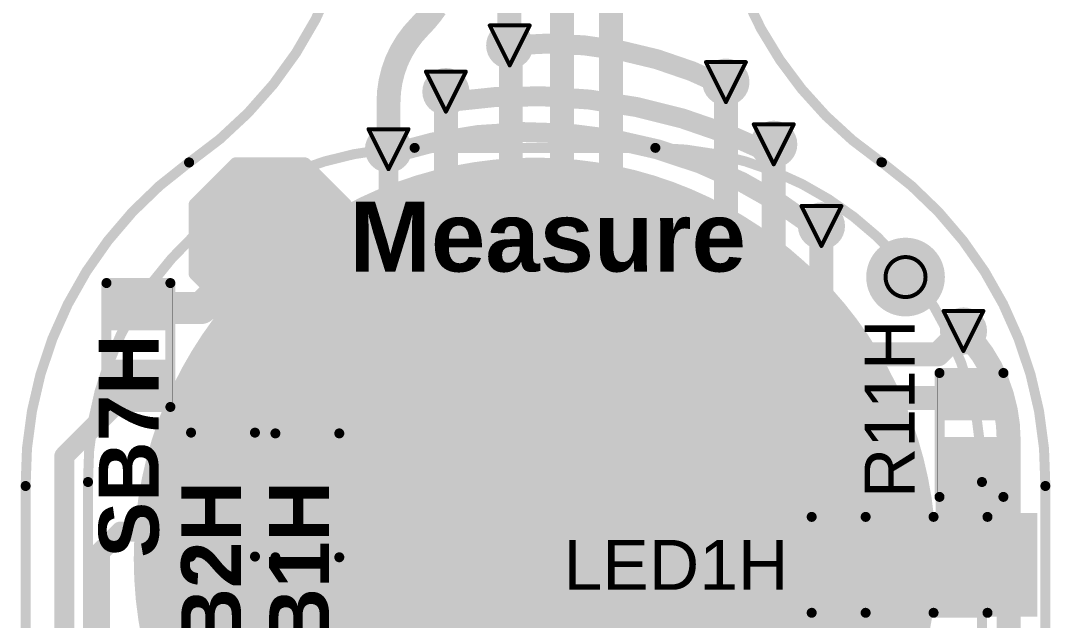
# Model space of a CAD drawing. Header units: inches. Extents: x -4.2 to 12.6, y -6.1 to 3.
# Drawn here: x 4.072 to 4.588, y -4.491 to -4.19 of the extents above; entities that cross this region are included whole.
import ezdxf

# ---------------------------------------------------------------- set-up
doc = ezdxf.new("R2010")
doc.units = ezdxf.units.IN
doc.header["$MEASUREMENT"] = 0
for name, color, linetype in [('Board Outline', 216, 'Continuous'), ('Bottom Layer', 5, 'Continuous'), ('Bottom Overlay', 54, 'Continuous'), ('Bottom Paste', 16, 'Continuous'), ('Drill Drawing', 1, 'Continuous'), ('Flex_Ribbon Bottom Coverlay', 6, 'Continuous'), ('Flex_Ribbon Top Overlay', 2, 'Continuous'), ('Pad Holes', 156, 'Continuous'), ('Top Layer', 1, 'Continuous'), ('Top Paste', 8, 'Continuous'), ('Top Solder', 216, 'Continuous'), ('Via Holes', 16, 'Continuous')]:
    doc.layers.add(name, color=color, linetype=linetype)
doc.styles.add('Arial', font='', dxfattribs={"height": 0.2})
doc.styles.add('Arial_Bold', font='', dxfattribs={"height": 0.2})
doc.styles.get('Arial').set_extended_font_data('Arial')
doc.styles.get('Arial_Bold').set_extended_font_data('Arial', bold=True)

# ---------------------------------------------------------------- blocks, each defined once
blk = doc.blocks.new('S______B______0402_56')
at = {"layer": 'Top Layer'}
for points in [[(-0.0275, -0.0125), (-0.0275, 0.0125), (-0.0095, 0.0125), (-0.0095, -0.0125)], [(0.0095, -0.0125), (0.0095, 0.0125), (0.0275, 0.0125), (0.0275, -0.0125)]]:
    blk.add_hatch(color=1, dxfattribs=at).paths.add_polyline_path(points)
at = {"layer": 'Top Paste'}
for points in [[(-0.0275, -0.0125), (-0.0275, 0.0125), (-0.0095, 0.0125), (-0.0095, -0.0125)], [(0.0095, -0.0125), (0.0095, 0.0125), (0.0275, 0.0125), (0.0275, -0.0125)]]:
    blk.add_hatch(color=8, dxfattribs=at).paths.add_polyline_path(points)
at = {"layer": 'Top Solder'}
for points in [[(-0.02967, -0.01467), (-0.02967, 0.01467), (-0.00733, 0.01467), (-0.00733, -0.01467)], [(-0.02967, -0.01467), (-0.02967, 0.01467), (-0.00733, 0.01467), (-0.00733, -0.01467)], [(0.00733, -0.01467), (0.00733, 0.01467), (0.02967, 0.01467), (0.02967, -0.01467)], [(0.00733, -0.01467), (0.00733, 0.01467), (0.02967, 0.01467), (0.02967, -0.01467)]]:
    blk.add_hatch(color=216, dxfattribs=at).paths.add_polyline_path(points)
at = {"layer": 'Flex_Ribbon Top Overlay'}
for points in [[(-0.031, 0.016, 0.005, 0.005, 0), (-0.031, -0.016, 0.005, 0.005, 0)], [(-0.031, 0.016, 0.005, 0.005, 0), (0.031, 0.016, 0.005, 0.005, 0)], [(0.031, 0.016, 0.005, 0.005, 0), (0.031, -0.016, 0.005, 0.005, 0)], [(-0.031, -0.016, 0.005, 0.005, 0), (0.031, -0.016, 0.005, 0.005, 0)], [(-0.032, -0.017, 0.000127, 0.000127, 0), (0.032, -0.017, 0.000127, 0.000127, 0)]]:
    blk.add_lwpolyline(points, format="xyseb", dxfattribs=at)
for points in [[(-0.03225, 0.016, 0.0025, 0.0025, 1), (-0.02975, 0.016, 0.0025, 0.0025, 1)], [(-0.03225, 0.016, 0.0025, 0.0025, 1), (-0.02975, 0.016, 0.0025, 0.0025, 1)], [(0.02975, 0.016, 0.0025, 0.0025, 1), (0.03225, 0.016, 0.0025, 0.0025, 1)], [(0.02975, 0.016, 0.0025, 0.0025, 1), (0.03225, 0.016, 0.0025, 0.0025, 1)], [(-0.03225, -0.016, 0.0025, 0.0025, 1), (-0.02975, -0.016, 0.0025, 0.0025, 1)], [(-0.03225, -0.016, 0.0025, 0.0025, 1), (-0.02975, -0.016, 0.0025, 0.0025, 1)], [(0.02975, -0.016, 0.0025, 0.0025, 1), (0.03225, -0.016, 0.0025, 0.0025, 1)], [(0.02975, -0.016, 0.0025, 0.0025, 1), (0.03225, -0.016, 0.0025, 0.0025, 1)], [(-0.03203, -0.017, 0.0000635, 0.0000635, 1), (-0.03197, -0.017, 0.0000635, 0.0000635, 1)], [(0.03197, -0.017, 0.0000635, 0.0000635, 1), (0.03203, -0.017, 0.0000635, 0.0000635, 1)]]:
    blk.add_lwpolyline(points, format="xyseb", close=True, dxfattribs=at)
blk = doc.blocks.new('S______B______0402_91')
at = {"layer": 'Top Layer'}
for points in [[(-0.0275, -0.0125), (-0.0275, 0.0125), (-0.0095, 0.0125), (-0.0095, -0.0125)], [(0.0095, -0.0125), (0.0095, 0.0125), (0.0275, 0.0125), (0.0275, -0.0125)]]:
    blk.add_hatch(color=1, dxfattribs=at).paths.add_polyline_path(points)
at = {"layer": 'Top Paste'}
for points in [[(-0.0275, -0.0125), (-0.0275, 0.0125), (-0.0095, 0.0125), (-0.0095, -0.0125)], [(0.0095, -0.0125), (0.0095, 0.0125), (0.0275, 0.0125), (0.0275, -0.0125)]]:
    blk.add_hatch(color=8, dxfattribs=at).paths.add_polyline_path(points)
at = {"layer": 'Top Solder'}
for points in [[(-0.02967, -0.01467), (-0.02967, 0.01467), (-0.00733, 0.01467), (-0.00733, -0.01467)], [(-0.02967, -0.01467), (-0.02967, 0.01467), (-0.00733, 0.01467), (-0.00733, -0.01467)], [(0.00733, -0.01467), (0.00733, 0.01467), (0.02967, 0.01467), (0.02967, -0.01467)], [(0.00733, -0.01467), (0.00733, 0.01467), (0.02967, 0.01467), (0.02967, -0.01467)]]:
    blk.add_hatch(color=216, dxfattribs=at).paths.add_polyline_path(points)
at = {"layer": 'Flex_Ribbon Top Overlay'}
for points in [[(-0.031, 0.016, 0.005, 0.005, 0), (-0.031, -0.016, 0.005, 0.005, 0)], [(-0.031, 0.016, 0.005, 0.005, 0), (0.031, 0.016, 0.005, 0.005, 0)], [(0.031, 0.016, 0.005, 0.005, 0), (0.031, -0.016, 0.005, 0.005, 0)], [(-0.031, -0.016, 0.005, 0.005, 0), (0.031, -0.016, 0.005, 0.005, 0)], [(-0.032, -0.017, 0.000127, 0.000127, 0), (0.032, -0.017, 0.000127, 0.000127, 0)]]:
    blk.add_lwpolyline(points, format="xyseb", dxfattribs=at)
for points in [[(-0.03225, 0.016, 0.0025, 0.0025, 1), (-0.02975, 0.016, 0.0025, 0.0025, 1)], [(-0.03225, 0.016, 0.0025, 0.0025, 1), (-0.02975, 0.016, 0.0025, 0.0025, 1)], [(0.02975, 0.016, 0.0025, 0.0025, 1), (0.03225, 0.016, 0.0025, 0.0025, 1)], [(0.02975, 0.016, 0.0025, 0.0025, 1), (0.03225, 0.016, 0.0025, 0.0025, 1)], [(-0.03225, -0.016, 0.0025, 0.0025, 1), (-0.02975, -0.016, 0.0025, 0.0025, 1)], [(-0.03225, -0.016, 0.0025, 0.0025, 1), (-0.02975, -0.016, 0.0025, 0.0025, 1)], [(0.02975, -0.016, 0.0025, 0.0025, 1), (0.03225, -0.016, 0.0025, 0.0025, 1)], [(0.02975, -0.016, 0.0025, 0.0025, 1), (0.03225, -0.016, 0.0025, 0.0025, 1)], [(-0.03203, -0.017, 0.0000635, 0.0000635, 1), (-0.03197, -0.017, 0.0000635, 0.0000635, 1)], [(0.03197, -0.017, 0.0000635, 0.0000635, 1), (0.03203, -0.017, 0.0000635, 0.0000635, 1)]]:
    blk.add_lwpolyline(points, format="xyseb", close=True, dxfattribs=at)
blk = doc.blocks.new('S______B______0402_98')
at = {"layer": 'Top Layer'}
for points in [[(-0.0275, -0.0125), (-0.0275, 0.0125), (-0.0095, 0.0125), (-0.0095, -0.0125)], [(0.0095, -0.0125), (0.0095, 0.0125), (0.0275, 0.0125), (0.0275, -0.0125)]]:
    blk.add_hatch(color=1, dxfattribs=at).paths.add_polyline_path(points)
at = {"layer": 'Top Paste'}
for points in [[(-0.0275, -0.0125), (-0.0275, 0.0125), (-0.0095, 0.0125), (-0.0095, -0.0125)], [(0.0095, -0.0125), (0.0095, 0.0125), (0.0275, 0.0125), (0.0275, -0.0125)]]:
    blk.add_hatch(color=8, dxfattribs=at).paths.add_polyline_path(points)
at = {"layer": 'Top Solder'}
for points in [[(-0.02967, -0.01467), (-0.02967, 0.01467), (-0.00733, 0.01467), (-0.00733, -0.01467)], [(-0.02967, -0.01467), (-0.02967, 0.01467), (-0.00733, 0.01467), (-0.00733, -0.01467)], [(0.00733, -0.01467), (0.00733, 0.01467), (0.02967, 0.01467), (0.02967, -0.01467)], [(0.00733, -0.01467), (0.00733, 0.01467), (0.02967, 0.01467), (0.02967, -0.01467)]]:
    blk.add_hatch(color=216, dxfattribs=at).paths.add_polyline_path(points)
at = {"layer": 'Flex_Ribbon Top Overlay'}
for points in [[(-0.031, 0.016, 0.005, 0.005, 0), (-0.031, -0.016, 0.005, 0.005, 0)], [(-0.031, 0.016, 0.005, 0.005, 0), (0.031, 0.016, 0.005, 0.005, 0)], [(0.031, 0.016, 0.005, 0.005, 0), (0.031, -0.016, 0.005, 0.005, 0)], [(-0.031, -0.016, 0.005, 0.005, 0), (0.031, -0.016, 0.005, 0.005, 0)], [(-0.032, -0.017, 0.000127, 0.000127, 0), (0.032, -0.017, 0.000127, 0.000127, 0)]]:
    blk.add_lwpolyline(points, format="xyseb", dxfattribs=at)
for points in [[(-0.03225, 0.016, 0.0025, 0.0025, 1), (-0.02975, 0.016, 0.0025, 0.0025, 1)], [(-0.03225, 0.016, 0.0025, 0.0025, 1), (-0.02975, 0.016, 0.0025, 0.0025, 1)], [(0.02975, 0.016, 0.0025, 0.0025, 1), (0.03225, 0.016, 0.0025, 0.0025, 1)], [(0.02975, 0.016, 0.0025, 0.0025, 1), (0.03225, 0.016, 0.0025, 0.0025, 1)], [(-0.03225, -0.016, 0.0025, 0.0025, 1), (-0.02975, -0.016, 0.0025, 0.0025, 1)], [(-0.03225, -0.016, 0.0025, 0.0025, 1), (-0.02975, -0.016, 0.0025, 0.0025, 1)], [(0.02975, -0.016, 0.0025, 0.0025, 1), (0.03225, -0.016, 0.0025, 0.0025, 1)], [(0.02975, -0.016, 0.0025, 0.0025, 1), (0.03225, -0.016, 0.0025, 0.0025, 1)], [(-0.03203, -0.017, 0.0000635, 0.0000635, 1), (-0.03197, -0.017, 0.0000635, 0.0000635, 1)], [(0.03197, -0.017, 0.0000635, 0.0000635, 1), (0.03203, -0.017, 0.0000635, 0.0000635, 1)]]:
    blk.add_lwpolyline(points, format="xyseb", close=True, dxfattribs=at)
blk = doc.blocks.new('R___0402_105')
at = {"layer": 'Top Layer'}
for points in [[(-0.0275, -0.0125), (-0.0275, 0.0125), (-0.0095, 0.0125), (-0.0095, -0.0125)], [(0.0095, -0.0125), (0.0095, 0.0125), (0.0275, 0.0125), (0.0275, -0.0125)]]:
    blk.add_hatch(color=1, dxfattribs=at).paths.add_polyline_path(points)
at = {"layer": 'Top Paste'}
for points in [[(-0.0275, -0.0125), (-0.0275, 0.0125), (-0.0095, 0.0125), (-0.0095, -0.0125)], [(0.0095, -0.0125), (0.0095, 0.0125), (0.0275, 0.0125), (0.0275, -0.0125)]]:
    blk.add_hatch(color=8, dxfattribs=at).paths.add_polyline_path(points)
at = {"layer": 'Top Solder'}
for points in [[(-0.02967, -0.01467), (-0.02967, 0.01467), (-0.00733, 0.01467), (-0.00733, -0.01467)], [(-0.02967, -0.01467), (-0.02967, 0.01467), (-0.00733, 0.01467), (-0.00733, -0.01467)], [(0.00733, -0.01467), (0.00733, 0.01467), (0.02967, 0.01467), (0.02967, -0.01467)], [(0.00733, -0.01467), (0.00733, 0.01467), (0.02967, 0.01467), (0.02967, -0.01467)]]:
    blk.add_hatch(color=216, dxfattribs=at).paths.add_polyline_path(points)
at = {"layer": 'Flex_Ribbon Top Overlay'}
for points in [[(-0.031, -0.016, 0.005, 0.005, 0), (-0.031, 0.016, 0.005, 0.005, 0)], [(0.031, 0.016, 0.005, 0.005, 0), (-0.031, 0.016, 0.005, 0.005, 0)], [(0.031, -0.016, 0.005, 0.005, 0), (0.031, 0.016, 0.005, 0.005, 0)], [(0.031, -0.016, 0.005, 0.005, 0), (-0.031, -0.016, 0.005, 0.005, 0)], [(0.032, -0.017, 0.000127, 0.000127, 0), (-0.032, -0.017, 0.000127, 0.000127, 0)]]:
    blk.add_lwpolyline(points, format="xyseb", dxfattribs=at)
for points in [[(-0.03225, 0.016, 0.0025, 0.0025, 1), (-0.02975, 0.016, 0.0025, 0.0025, 1)], [(-0.03225, 0.016, 0.0025, 0.0025, 1), (-0.02975, 0.016, 0.0025, 0.0025, 1)], [(0.02975, 0.016, 0.0025, 0.0025, 1), (0.03225, 0.016, 0.0025, 0.0025, 1)], [(0.02975, 0.016, 0.0025, 0.0025, 1), (0.03225, 0.016, 0.0025, 0.0025, 1)], [(-0.03225, -0.016, 0.0025, 0.0025, 1), (-0.02975, -0.016, 0.0025, 0.0025, 1)], [(-0.03225, -0.016, 0.0025, 0.0025, 1), (-0.02975, -0.016, 0.0025, 0.0025, 1)], [(0.02975, -0.016, 0.0025, 0.0025, 1), (0.03225, -0.016, 0.0025, 0.0025, 1)], [(0.02975, -0.016, 0.0025, 0.0025, 1), (0.03225, -0.016, 0.0025, 0.0025, 1)], [(-0.03203, -0.017, 0.0000635, 0.0000635, 1), (-0.03197, -0.017, 0.0000635, 0.0000635, 1)], [(0.03197, -0.017, 0.0000635, 0.0000635, 1), (0.03203, -0.017, 0.0000635, 0.0000635, 1)]]:
    blk.add_lwpolyline(points, format="xyseb", close=True, dxfattribs=at)
blk = doc.blocks.new('T__________182')
at = {"layer": 'Top Layer'}
blk.add_hatch(color=1, dxfattribs=at).paths.add_polyline_path([(0.015, 0.03), (-0.015, 0.03), (-0.03, 0.015), (-0.03, -0.015), (-0.015, -0.03), (0.015, -0.03), (0.03, -0.015), (0.03, 0.015)])
at = {"layer": 'Top Paste'}
blk.add_hatch(color=8, dxfattribs=at).paths.add_polyline_path([(0.015, 0.03), (-0.015, 0.03), (-0.03, 0.015), (-0.03, -0.015), (-0.015, -0.03), (0.015, -0.03), (0.03, -0.015), (0.03, 0.015)])
at = {"layer": 'Top Solder'}
blk.add_hatch(color=216, dxfattribs=at).paths.add_polyline_path([(0.017, 0.034), (-0.017, 0.034), (-0.034, 0.017), (-0.034, -0.017), (-0.017, -0.034), (0.017, -0.034), (0.034, -0.017), (0.034, 0.017)])
blk.add_hatch(color=216, dxfattribs=at).paths.add_polyline_path([(0.017, 0.034), (-0.017, 0.034), (-0.034, 0.017), (-0.034, -0.017), (-0.017, -0.034), (0.017, -0.034), (0.034, -0.017), (0.034, 0.017)])
at = {"layer": 'Flex_Ribbon Top Overlay'}
for points in [[(-0.017, 0.037, 0.00787, 0.00787, 0), (-0.037, 0.017, 0.00787, 0.00787, 0)], [(0.017, 0.037, 0.00787, 0.00787, 0), (-0.017, 0.037, 0.00787, 0.00787, 0)], [(0.017, 0.037, 0.00787, 0.00787, 0), (-0.017, 0.037, 0.00787, 0.00787, 0)], [(0.037, 0.017, 0.00787, 0.00787, 0), (0.017, 0.037, 0.00787, 0.00787, 0)], [(-0.037, 0.017, 0.00787, 0.00787, 0), (-0.037, -0.017, 0.00787, 0.00787, 0)], [(0.037, 0.017, 0.00787, 0.00787, 0), (0.037, -0.017, 0.00787, 0.00787, 0)], [(-0.017, -0.037, 0.00787, 0.00787, 0), (-0.037, -0.017, 0.00787, 0.00787, 0)], [(0.037, -0.017, 0.00787, 0.00787, 0), (0.017, -0.037, 0.00787, 0.00787, 0)], [(0.017, -0.037, 0.00787, 0.00787, 0), (-0.017, -0.037, 0.00787, 0.00787, 0)], [(0.017, -0.037, 0.00787, 0.00787, 0), (-0.017, -0.037, 0.00787, 0.00787, 0)]]:
    blk.add_lwpolyline(points, format="xyseb", dxfattribs=at)
for points in [[(-0.01897, 0.037, 0.00394, 0.00394, 1), (-0.01503, 0.037, 0.00394, 0.00394, 1)], [(-0.01897, 0.037, 0.00394, 0.00394, 1), (-0.01503, 0.037, 0.00394, 0.00394, 1)], [(-0.01897, 0.037, 0.00394, 0.00394, 1), (-0.01503, 0.037, 0.00394, 0.00394, 1)], [(0.01503, 0.037, 0.00394, 0.00394, 1), (0.01897, 0.037, 0.00394, 0.00394, 1)], [(0.01503, 0.037, 0.00394, 0.00394, 1), (0.01897, 0.037, 0.00394, 0.00394, 1)], [(0.01503, 0.037, 0.00394, 0.00394, 1), (0.01897, 0.037, 0.00394, 0.00394, 1)], [(-0.03897, 0.017, 0.00394, 0.00394, 1), (-0.03503, 0.017, 0.00394, 0.00394, 1)], [(-0.03897, 0.017, 0.00394, 0.00394, 1), (-0.03503, 0.017, 0.00394, 0.00394, 1)], [(0.03503, 0.017, 0.00394, 0.00394, 1), (0.03897, 0.017, 0.00394, 0.00394, 1)], [(0.03503, 0.017, 0.00394, 0.00394, 1), (0.03897, 0.017, 0.00394, 0.00394, 1)], [(-0.03897, -0.017, 0.00394, 0.00394, 1), (-0.03503, -0.017, 0.00394, 0.00394, 1)], [(-0.03897, -0.017, 0.00394, 0.00394, 1), (-0.03503, -0.017, 0.00394, 0.00394, 1)], [(0.03503, -0.017, 0.00394, 0.00394, 1), (0.03897, -0.017, 0.00394, 0.00394, 1)], [(0.03503, -0.017, 0.00394, 0.00394, 1), (0.03897, -0.017, 0.00394, 0.00394, 1)], [(-0.01897, -0.037, 0.00394, 0.00394, 1), (-0.01503, -0.037, 0.00394, 0.00394, 1)], [(-0.01897, -0.037, 0.00394, 0.00394, 1), (-0.01503, -0.037, 0.00394, 0.00394, 1)], [(-0.01897, -0.037, 0.00394, 0.00394, 1), (-0.01503, -0.037, 0.00394, 0.00394, 1)], [(0.01503, -0.037, 0.00394, 0.00394, 1), (0.01897, -0.037, 0.00394, 0.00394, 1)], [(0.01503, -0.037, 0.00394, 0.00394, 1), (0.01897, -0.037, 0.00394, 0.00394, 1)], [(0.01503, -0.037, 0.00394, 0.00394, 1), (0.01897, -0.037, 0.00394, 0.00394, 1)]]:
    blk.add_lwpolyline(points, format="xyseb", close=True, dxfattribs=at)
blk = doc.blocks.new('_EMG________B_196')
at = {"layer": 'Bottom Layer'}
h = blk.add_hatch(color=5, dxfattribs=at)
edge = h.paths.add_edge_path()
edge.add_arc((0, 0.3932), 0.19685, 0, 360)
at = {"layer": 'Bottom Paste'}
h = blk.add_hatch(color=16, dxfattribs=at)
edge = h.paths.add_edge_path()
edge.add_arc((0, 0.3932), 0.19685, 0, 360)
at = {"layer": 'Flex_Ribbon Bottom Coverlay'}
h = blk.add_hatch(color=6, dxfattribs=at)
edge = h.paths.add_edge_path()
edge.add_arc((0, 0.3932), 0.20085, 0, 360)
h = blk.add_hatch(color=6, dxfattribs=at)
edge = h.paths.add_edge_path()
edge.add_arc((0, 0.3932), 0.20085, 0, 360)
at = {"layer": 'Bottom Overlay'}
for points in [[(-0.22375, 0.43172, 0.005, 0.005, -0.414214), (-0.06026, 0.59892, 0.005, 0.005, 0)], [(-0.06026, 0.59892, 0.005, 0.005, 0), (0.06026, 0.59892, 0.005, 0.005, 0)], [(0.06026, 0.59892, 0.005, 0.005, -0.414214), (0.22375, 0.43172, 0.005, 0.005, 0)], [(-0.22375, -0.43172, 0.005, 0.005, 0), (-0.22375, 0.43172, 0.005, 0.005, 0)], [(0.22375, -0.43172, 0.005, 0.005, 0), (0.22375, 0.43172, 0.005, 0.005, 0)]]:
    blk.add_lwpolyline(points, format="xyseb", dxfattribs=at)
for points in [[(-0.06151, 0.59892, 0.0025, 0.0025, 1), (-0.05901, 0.59892, 0.0025, 0.0025, 1)], [(-0.06151, 0.59892, 0.0025, 0.0025, 1), (-0.05901, 0.59892, 0.0025, 0.0025, 1)], [(0.05901, 0.59892, 0.0025, 0.0025, 1), (0.06151, 0.59892, 0.0025, 0.0025, 1)], [(0.05901, 0.59892, 0.0025, 0.0025, 1), (0.06151, 0.59892, 0.0025, 0.0025, 1)], [(-0.225, 0.43172, 0.0025, 0.0025, 1), (-0.2225, 0.43172, 0.0025, 0.0025, 1)], [(-0.225, 0.43172, 0.0025, 0.0025, 1), (-0.2225, 0.43172, 0.0025, 0.0025, 1)], [(0.2225, 0.43172, 0.0025, 0.0025, 1), (0.225, 0.43172, 0.0025, 0.0025, 1)], [(0.2225, 0.43172, 0.0025, 0.0025, 1), (0.225, 0.43172, 0.0025, 0.0025, 1)]]:
    blk.add_lwpolyline(points, format="xyseb", close=True, dxfattribs=at)
blk = doc.blocks.new('LED_0603_203')
at = {"layer": 'Flex_Ribbon Top Overlay'}
blk.add_hatch(color=2, dxfattribs=at).paths.add_polyline_path([(0.044, -0.026), (0.069, -0.026), (0.069, 0.026), (0.044, 0.026)])
at = {"layer": 'Top Layer'}
for points in [[(-0.03937, 0.01969), (-0.01969, 0.01969), (-0.01969, -0.01969), (-0.03937, -0.01969)], [(0.01969, 0.01969), (0.03937, 0.01969), (0.03937, -0.01969), (0.01969, -0.01969)]]:
    blk.add_hatch(color=1, dxfattribs=at).paths.add_polyline_path(points)
at = {"layer": 'Top Paste'}
for points in [[(-0.03937, 0.01969), (-0.01969, 0.01969), (-0.01969, -0.01969), (-0.03937, -0.01969)], [(0.01969, 0.01969), (0.03937, 0.01969), (0.03937, -0.01969), (0.01969, -0.01969)]]:
    blk.add_hatch(color=8, dxfattribs=at).paths.add_polyline_path(points)
at = {"layer": 'Top Solder'}
for points in [[(-0.04337, 0.02369), (-0.01569, 0.02369), (-0.01569, -0.02369), (-0.04337, -0.02369)], [(-0.04337, 0.02369), (-0.01569, 0.02369), (-0.01569, -0.02369), (-0.04337, -0.02369)], [(0.01569, 0.02369), (0.04337, 0.02369), (0.04337, -0.02369), (0.01569, -0.02369)], [(0.01569, 0.02369), (0.04337, 0.02369), (0.04337, -0.02369), (0.01569, -0.02369)]]:
    blk.add_hatch(color=216, dxfattribs=at).paths.add_polyline_path(points)
at = {"layer": 'Flex_Ribbon Top Overlay'}
for points in [[(-0.044, 0.024, 0.005, 0.005, 0), (-0.017, 0.024, 0.005, 0.005, 0)], [(-0.044, -0.024, 0.005, 0.005, 0), (-0.044, 0.024, 0.005, 0.005, 0)], [(0.017, 0.024, 0.005, 0.005, 0), (0.044, 0.024, 0.005, 0.005, 0)], [(0.044, -0.024, 0.005, 0.005, 0), (0.044, 0.024, 0.005, 0.005, 0)], [(-0.044, -0.024, 0.005, 0.005, 0), (-0.017, -0.024, 0.005, 0.005, 0)], [(0.017, -0.024, 0.005, 0.005, 0), (0.044, -0.024, 0.005, 0.005, 0)]]:
    blk.add_lwpolyline(points, format="xyseb", dxfattribs=at)
for points in [[(-0.04525, 0.024, 0.0025, 0.0025, 1), (-0.04275, 0.024, 0.0025, 0.0025, 1)], [(-0.04525, 0.024, 0.0025, 0.0025, 1), (-0.04275, 0.024, 0.0025, 0.0025, 1)], [(-0.01825, 0.024, 0.0025, 0.0025, 1), (-0.01575, 0.024, 0.0025, 0.0025, 1)], [(0.01575, 0.024, 0.0025, 0.0025, 1), (0.01825, 0.024, 0.0025, 0.0025, 1)], [(0.04275, 0.024, 0.0025, 0.0025, 1), (0.04525, 0.024, 0.0025, 0.0025, 1)], [(0.04275, 0.024, 0.0025, 0.0025, 1), (0.04525, 0.024, 0.0025, 0.0025, 1)], [(-0.04525, -0.024, 0.0025, 0.0025, 1), (-0.04275, -0.024, 0.0025, 0.0025, 1)], [(-0.04525, -0.024, 0.0025, 0.0025, 1), (-0.04275, -0.024, 0.0025, 0.0025, 1)], [(-0.01825, -0.024, 0.0025, 0.0025, 1), (-0.01575, -0.024, 0.0025, 0.0025, 1)], [(0.01575, -0.024, 0.0025, 0.0025, 1), (0.01825, -0.024, 0.0025, 0.0025, 1)], [(0.04275, -0.024, 0.0025, 0.0025, 1), (0.04525, -0.024, 0.0025, 0.0025, 1)], [(0.04275, -0.024, 0.0025, 0.0025, 1), (0.04525, -0.024, 0.0025, 0.0025, 1)]]:
    blk.add_lwpolyline(points, format="xyseb", close=True, dxfattribs=at)

msp = doc.modelspace()

# ---------------------------------------------------------------- hatches: boundary and pattern name
at = {"layer": 'Bottom Layer'}
h = msp.add_hatch(color=5, dxfattribs=at)
edge = h.paths.add_edge_path()
edge.add_arc((4.3173, -4.20288), 0.01181, 0, 360)
h = msp.add_hatch(color=5, dxfattribs=at)
edge = h.paths.add_edge_path()
edge.add_arc((4.42552, -4.22124), 0.01181, 0, 360)
h = msp.add_hatch(color=5, dxfattribs=at)
edge = h.paths.add_edge_path()
edge.add_arc((4.28535, -4.226), 0.01181, 0, 360)
h = msp.add_hatch(color=5, dxfattribs=at)
edge = h.paths.add_edge_path()
edge.add_arc((4.44947, -4.25235), 0.01181, 0, 360)
h = msp.add_hatch(color=5, dxfattribs=at)
edge = h.paths.add_edge_path()
edge.add_arc((4.25663, -4.25479), 0.01181, 0, 360)
h = msp.add_hatch(color=5, dxfattribs=at)
edge = h.paths.add_edge_path()
edge.add_arc((4.47335, -4.29323), 0.01181, 0, 360)
h = msp.add_hatch(color=5, dxfattribs=at)
edge = h.paths.add_edge_path()
edge.add_arc((4.54445, -4.34578), 0.01181, 0, 360)
at = {"layer": 'Flex_Ribbon Bottom Coverlay'}
h = msp.add_hatch(color=6, dxfattribs=at)
edge = h.paths.add_edge_path()
edge.add_arc((4.51545, -4.31878), 0.004, 0, 360)
h = msp.add_hatch(color=6, dxfattribs=at)
edge = h.paths.add_edge_path()
edge.add_arc((4.51545, -4.31878), 0.004, 0, 360)
at = {"layer": 'Pad Holes'}
h = msp.add_hatch(color=7, dxfattribs=at)
edge = h.paths.add_edge_path()
edge.add_arc((4.51545, -4.31878), 0.01969, 0, 360)
at = {"layer": 'Top Layer'}
h = msp.add_hatch(color=1, dxfattribs=at)
edge = h.paths.add_edge_path()
edge.add_arc((4.3173, -4.20288), 0.01181, 0, 360)
h = msp.add_hatch(color=1, dxfattribs=at)
edge = h.paths.add_edge_path()
edge.add_arc((4.42552, -4.22124), 0.01181, 0, 360)
h = msp.add_hatch(color=1, dxfattribs=at)
edge = h.paths.add_edge_path()
edge.add_arc((4.28535, -4.226), 0.01181, 0, 360)
h = msp.add_hatch(color=1, dxfattribs=at)
edge = h.paths.add_edge_path()
edge.add_arc((4.44947, -4.25235), 0.01181, 0, 360)
h = msp.add_hatch(color=1, dxfattribs=at)
edge = h.paths.add_edge_path()
edge.add_arc((4.25663, -4.25479), 0.01181, 0, 360)
h = msp.add_hatch(color=1, dxfattribs=at)
edge = h.paths.add_edge_path()
edge.add_arc((4.47335, -4.29323), 0.01181, 0, 360)
h = msp.add_hatch(color=1, dxfattribs=at)
edge = h.paths.add_edge_path()
edge.add_arc((4.54445, -4.34578), 0.01181, 0, 360)
for points in [[(4.16073, -4.41828), (4.22795, -4.41828), (4.22795, -4.39992), (4.16073, -4.39992)], [(4.53047, -4.48678), (4.56147, -4.48678), (4.56147, -4.39878), (4.53047, -4.39878)], [(4.45945, -4.58478), (4.49345, -4.58478), (4.49345, -4.44278), (4.45945, -4.44278)]]:
    msp.add_hatch(color=1, dxfattribs=at).paths.add_polyline_path(points)
at = {"layer": 'Top Solder'}
h = msp.add_hatch(color=216, dxfattribs=at)
edge = h.paths.add_edge_path()
edge.add_arc((4.51545, -4.31878), 0.004, 0, 360)
h = msp.add_hatch(color=216, dxfattribs=at)
edge = h.paths.add_edge_path()
edge.add_arc((4.51545, -4.31878), 0.004, 0, 360)
at = {"layer": 'Via Holes'}
h = msp.add_hatch(color=7, dxfattribs=at)
edge = h.paths.add_edge_path()
edge.add_arc((4.3173, -4.20288), 0.00591, 0, 360)
h = msp.add_hatch(color=7, dxfattribs=at)
edge = h.paths.add_edge_path()
edge.add_arc((4.42552, -4.22124), 0.00591, 0, 360)
h = msp.add_hatch(color=7, dxfattribs=at)
edge = h.paths.add_edge_path()
edge.add_arc((4.28535, -4.226), 0.00591, 0, 360)
h = msp.add_hatch(color=7, dxfattribs=at)
edge = h.paths.add_edge_path()
edge.add_arc((4.44947, -4.25235), 0.00591, 0, 360)
h = msp.add_hatch(color=7, dxfattribs=at)
edge = h.paths.add_edge_path()
edge.add_arc((4.25663, -4.25479), 0.00591, 0, 360)
h = msp.add_hatch(color=7, dxfattribs=at)
edge = h.paths.add_edge_path()
edge.add_arc((4.47335, -4.29323), 0.00591, 0, 360)
h = msp.add_hatch(color=7, dxfattribs=at)
edge = h.paths.add_edge_path()
edge.add_arc((4.54445, -4.34578), 0.00591, 0, 360)

# ---------------------------------------------------------------- linework, layer by layer
at = {"layer": 'Board Outline'}
for points in [[(4.24221, -4.09701, 0.005, 0.005, -0.250069), (4.15683, -4.26147, 0.005, 0.005, 0)], [(4.50336, -4.26131, 0.005, 0.005, -0.238933), (4.41952, -4.10778, 0.005, 0.005, 0)], [(4.07497, -4.42333, 0.005, 0.005, -0.244175), (4.15677, -4.26139, 0.005, 0.005, 0)], [(4.50365, -4.26139, 0.005, 0.005, -0.244175), (4.58545, -4.42333, 0.005, 0.005, 0)], [(4.07497, -5.28378, 0.005, 0.005, 0), (4.07497, -4.42333, 0.005, 0.005, 0)], [(4.58545, -4.42332, 0.005, 0.005, 0), (4.58545, -5.28379, 0.005, 0.005, 0)]]:
    msp.add_lwpolyline(points, format="xyseb", dxfattribs=at)
for points in [[(4.15552, -4.26139, 0.0025, 0.0025, 1), (4.15802, -4.26139, 0.0025, 0.0025, 1)], [(4.15558, -4.26147, 0.0025, 0.0025, 1), (4.15808, -4.26147, 0.0025, 0.0025, 1)], [(4.50211, -4.26131, 0.0025, 0.0025, 1), (4.50461, -4.26131, 0.0025, 0.0025, 1)], [(4.5024, -4.26139, 0.0025, 0.0025, 1), (4.5049, -4.26139, 0.0025, 0.0025, 1)], [(4.07372, -4.42333, 0.0025, 0.0025, 1), (4.07622, -4.42333, 0.0025, 0.0025, 1)], [(4.07372, -4.42333, 0.0025, 0.0025, 1), (4.07622, -4.42333, 0.0025, 0.0025, 1)], [(4.5842, -4.42332, 0.0025, 0.0025, 1), (4.5867, -4.42332, 0.0025, 0.0025, 1)], [(4.5842, -4.42333, 0.0025, 0.0025, 1), (4.5867, -4.42333, 0.0025, 0.0025, 1)]]:
    msp.add_lwpolyline(points, format="xyseb", close=True, dxfattribs=at)
at = {"layer": 'Bottom Layer'}
for points in [[(4.3173, -4.20288, 0.01, 0.01, -0.14311), (4.42542, -4.22345, 0.01, 0.01, 0)], [(4.28613, -4.23122, 0.01, 0.01, -0.153831), (4.44791, -4.25681, 0.01, 0.01, 0)], [(4.2571, -4.2572, 0.01, 0.01, -0.246288), (4.47174, -4.2953, 0.01, 0.01, 0)], [(4.54445, -4.34578, 0.012, 0.012, -0.198912), (4.56708, -4.40042, 0.012, 0.012, 0)], [(4.56708, -4.50369, 0.012, 0.012, 0), (4.56708, -4.40042, 0.012, 0.012, 0)], [(4.32996, -4.45985, 0.022, 0.022, 0), (4.37589, -4.50578, 0.022, 0.022, 0)]]:
    msp.add_lwpolyline(points, format="xyseb", dxfattribs=at)
for points in [[(4.3148, -4.20288, 0.005, 0.005, 1), (4.3198, -4.20288, 0.005, 0.005, 1)], [(4.42292, -4.22345, 0.005, 0.005, 1), (4.42792, -4.22345, 0.005, 0.005, 1)], [(4.28363, -4.23122, 0.005, 0.005, 1), (4.28863, -4.23122, 0.005, 0.005, 1)], [(4.2546, -4.2572, 0.005, 0.005, 1), (4.2596, -4.2572, 0.005, 0.005, 1)], [(4.44541, -4.25681, 0.005, 0.005, 1), (4.45041, -4.25681, 0.005, 0.005, 1)], [(4.46924, -4.2953, 0.005, 0.005, 1), (4.47424, -4.2953, 0.005, 0.005, 1)], [(4.54145, -4.34578, 0.006, 0.006, 1), (4.54745, -4.34578, 0.006, 0.006, 1)], [(4.56408, -4.40042, 0.006, 0.006, 1), (4.57008, -4.40042, 0.006, 0.006, 1)], [(4.56408, -4.40042, 0.006, 0.006, 1), (4.57008, -4.40042, 0.006, 0.006, 1)], [(4.32446, -4.45985, 0.011, 0.011, 1), (4.33546, -4.45985, 0.011, 0.011, 1)]]:
    msp.add_lwpolyline(points, format="xyseb", close=True, dxfattribs=at)
at = {"layer": 'Drill Drawing'}
for points in [[(4.3073, -4.19288, 0.002, 0.002, 0), (4.3273, -4.19288, 0.002, 0.002, 0)], [(4.3073, -4.19288, 0.002, 0.002, 0), (4.3173, -4.21288, 0.002, 0.002, 0)], [(4.3173, -4.21288, 0.002, 0.002, 0), (4.3273, -4.19288, 0.002, 0.002, 0)], [(4.41552, -4.21124, 0.002, 0.002, 0), (4.43552, -4.21124, 0.002, 0.002, 0)], [(4.41552, -4.21124, 0.002, 0.002, 0), (4.42552, -4.23124, 0.002, 0.002, 0)], [(4.42552, -4.23124, 0.002, 0.002, 0), (4.43552, -4.21124, 0.002, 0.002, 0)], [(4.27534, -4.216, 0.002, 0.002, 0), (4.29535, -4.216, 0.002, 0.002, 0)], [(4.27534, -4.216, 0.002, 0.002, 0), (4.28535, -4.236, 0.002, 0.002, 0)], [(4.28535, -4.236, 0.002, 0.002, 0), (4.29535, -4.216, 0.002, 0.002, 0)], [(4.43947, -4.24235, 0.002, 0.002, 0), (4.45947, -4.24235, 0.002, 0.002, 0)], [(4.43947, -4.24235, 0.002, 0.002, 0), (4.44947, -4.26235, 0.002, 0.002, 0)], [(4.44947, -4.26235, 0.002, 0.002, 0), (4.45947, -4.24235, 0.002, 0.002, 0)], [(4.24663, -4.24479, 0.002, 0.002, 0), (4.26663, -4.24479, 0.002, 0.002, 0)], [(4.24663, -4.24479, 0.002, 0.002, 0), (4.25663, -4.26479, 0.002, 0.002, 0)], [(4.25663, -4.26479, 0.002, 0.002, 0), (4.26663, -4.24479, 0.002, 0.002, 0)], [(4.46335, -4.28323, 0.002, 0.002, 0), (4.48334, -4.28323, 0.002, 0.002, 0)], [(4.46335, -4.28323, 0.002, 0.002, 0), (4.47335, -4.30323, 0.002, 0.002, 0)], [(4.47335, -4.30323, 0.002, 0.002, 0), (4.48334, -4.28323, 0.002, 0.002, 0)], [(4.53445, -4.33578, 0.002, 0.002, 0), (4.55445, -4.33578, 0.002, 0.002, 0)], [(4.53445, -4.33578, 0.002, 0.002, 0), (4.54445, -4.35578, 0.002, 0.002, 0)], [(4.54445, -4.35578, 0.002, 0.002, 0), (4.55445, -4.33578, 0.002, 0.002, 0)]]:
    msp.add_lwpolyline(points, format="xyseb", dxfattribs=at)
for points in [[(4.3068, -4.19288, 0.001, 0.001, 1), (4.3078, -4.19288, 0.001, 0.001, 1)], [(4.3068, -4.19288, 0.001, 0.001, 1), (4.3078, -4.19288, 0.001, 0.001, 1)], [(4.3268, -4.19288, 0.001, 0.001, 1), (4.3278, -4.19288, 0.001, 0.001, 1)], [(4.3268, -4.19288, 0.001, 0.001, 1), (4.3278, -4.19288, 0.001, 0.001, 1)], [(4.41502, -4.21124, 0.001, 0.001, 1), (4.41602, -4.21124, 0.001, 0.001, 1)], [(4.41502, -4.21124, 0.001, 0.001, 1), (4.41602, -4.21124, 0.001, 0.001, 1)], [(4.43502, -4.21124, 0.001, 0.001, 1), (4.43602, -4.21124, 0.001, 0.001, 1)], [(4.43502, -4.21124, 0.001, 0.001, 1), (4.43602, -4.21124, 0.001, 0.001, 1)], [(4.27485, -4.216, 0.001, 0.001, 1), (4.27585, -4.216, 0.001, 0.001, 1)], [(4.27485, -4.216, 0.001, 0.001, 1), (4.27585, -4.216, 0.001, 0.001, 1)], [(4.29484, -4.216, 0.001, 0.001, 1), (4.29584, -4.216, 0.001, 0.001, 1)], [(4.29484, -4.216, 0.001, 0.001, 1), (4.29584, -4.216, 0.001, 0.001, 1)], [(4.3168, -4.21288, 0.001, 0.001, 1), (4.3178, -4.21288, 0.001, 0.001, 1)], [(4.3168, -4.21288, 0.001, 0.001, 1), (4.3178, -4.21288, 0.001, 0.001, 1)], [(4.42502, -4.23124, 0.001, 0.001, 1), (4.42602, -4.23124, 0.001, 0.001, 1)], [(4.42502, -4.23124, 0.001, 0.001, 1), (4.42602, -4.23124, 0.001, 0.001, 1)], [(4.28484, -4.236, 0.001, 0.001, 1), (4.28585, -4.236, 0.001, 0.001, 1)], [(4.28484, -4.236, 0.001, 0.001, 1), (4.28585, -4.236, 0.001, 0.001, 1)], [(4.43897, -4.24235, 0.001, 0.001, 1), (4.43997, -4.24235, 0.001, 0.001, 1)], [(4.43897, -4.24235, 0.001, 0.001, 1), (4.43997, -4.24235, 0.001, 0.001, 1)], [(4.45897, -4.24235, 0.001, 0.001, 1), (4.45997, -4.24235, 0.001, 0.001, 1)], [(4.45897, -4.24235, 0.001, 0.001, 1), (4.45997, -4.24235, 0.001, 0.001, 1)], [(4.24613, -4.24479, 0.001, 0.001, 1), (4.24713, -4.24479, 0.001, 0.001, 1)], [(4.24613, -4.24479, 0.001, 0.001, 1), (4.24713, -4.24479, 0.001, 0.001, 1)], [(4.26613, -4.24479, 0.001, 0.001, 1), (4.26713, -4.24479, 0.001, 0.001, 1)], [(4.26613, -4.24479, 0.001, 0.001, 1), (4.26713, -4.24479, 0.001, 0.001, 1)], [(4.44897, -4.26235, 0.001, 0.001, 1), (4.44997, -4.26235, 0.001, 0.001, 1)], [(4.44897, -4.26235, 0.001, 0.001, 1), (4.44997, -4.26235, 0.001, 0.001, 1)], [(4.25613, -4.26479, 0.001, 0.001, 1), (4.25713, -4.26479, 0.001, 0.001, 1)], [(4.25613, -4.26479, 0.001, 0.001, 1), (4.25713, -4.26479, 0.001, 0.001, 1)], [(4.46284, -4.28323, 0.001, 0.001, 1), (4.46385, -4.28323, 0.001, 0.001, 1)], [(4.46284, -4.28323, 0.001, 0.001, 1), (4.46385, -4.28323, 0.001, 0.001, 1)], [(4.48285, -4.28323, 0.001, 0.001, 1), (4.48384, -4.28323, 0.001, 0.001, 1)], [(4.48285, -4.28323, 0.001, 0.001, 1), (4.48384, -4.28323, 0.001, 0.001, 1)], [(4.47285, -4.30323, 0.001, 0.001, 1), (4.47384, -4.30323, 0.001, 0.001, 1)], [(4.47285, -4.30323, 0.001, 0.001, 1), (4.47384, -4.30323, 0.001, 0.001, 1)], [(4.52545, -4.31878, 0.002, 0.002, 1), (4.50545, -4.31878, 0.002, 0.002, 1)], [(4.50495, -4.31878, 0.001, 0.001, 1), (4.50595, -4.31878, 0.001, 0.001, 1)], [(4.52495, -4.31878, 0.001, 0.001, 1), (4.52595, -4.31878, 0.001, 0.001, 1)], [(4.53395, -4.33578, 0.001, 0.001, 1), (4.53495, -4.33578, 0.001, 0.001, 1)], [(4.53395, -4.33578, 0.001, 0.001, 1), (4.53495, -4.33578, 0.001, 0.001, 1)], [(4.55395, -4.33578, 0.001, 0.001, 1), (4.55495, -4.33578, 0.001, 0.001, 1)], [(4.55395, -4.33578, 0.001, 0.001, 1), (4.55495, -4.33578, 0.001, 0.001, 1)], [(4.54395, -4.35578, 0.001, 0.001, 1), (4.54495, -4.35578, 0.001, 0.001, 1)], [(4.54395, -4.35578, 0.001, 0.001, 1), (4.54495, -4.35578, 0.001, 0.001, 1)]]:
    msp.add_lwpolyline(points, format="xyseb", close=True, dxfattribs=at)
at = {"layer": 'Top Layer'}
for points in [[(4.31707, -4.20265, 0.012, 0.012, 0), (4.31707, -3.50468, 0.012, 0.012, 0)], [(4.34347, -4.46133, 0.012, 0.012, 0), (4.34347, -3.50553, 0.012, 0.012, 0)], [(4.36803, -4.46793, 0.012, 0.012, 0), (4.36803, -3.50451, 0.012, 0.012, 0)], [(4.28024, -4.18384, 0.012, 0.012, -0.046846), (4.27234, -4.19337, 0.012, 0.012, 0)], [(4.25663, -4.23132, 0.012, 0.012, -0.198912), (4.27234, -4.19337, 0.012, 0.012, 0)], [(4.31787, -4.38837, 0.012, 0.012, 0), (4.31787, -4.20345, 0.012, 0.012, 0)], [(4.28535, -4.3785, 0.012, 0.012, 0), (4.28535, -4.226, 0.012, 0.012, 0)], [(4.42552, -4.3682, 0.012, 0.012, 0), (4.42552, -4.22324, 0.012, 0.012, 0)], [(4.25663, -4.25479, 0.012, 0.012, 0), (4.25663, -4.23132, 0.012, 0.012, 0)], [(4.44947, -4.34441, 0.012, 0.012, 0), (4.44947, -4.25235, 0.012, 0.012, 0)], [(4.25663, -4.28528, 0.01, 0.01, 0), (4.25663, -4.25479, 0.01, 0.01, 0)], [(4.25663, -4.28528, 0.01, 0.01, -0.414214), (4.24323, -4.29868, 0.01, 0.01, 0)], [(4.16295, -4.33428, 0.016, 0.016, 0), (4.19745, -4.29978, 0.016, 0.016, 0)], [(4.19745, -4.29978, 0.01, 0.01, 0), (4.22245, -4.29868, 0.01, 0.01, 0)], [(4.22245, -4.29868, 0.01, 0.01, 0), (4.24323, -4.29868, 0.01, 0.01, 0)], [(4.47335, -4.33971, 0.012, 0.012, 0), (4.47335, -4.3022, 0.012, 0.012, 0)], [(4.13145, -4.33428, 0.016, 0.016, 0), (4.16295, -4.33428, 0.016, 0.016, 0)], [(4.49109, -4.35745, 0.012, 0.012, -0.414214), (4.47335, -4.33971, 0.012, 0.012, 0)], [(4.48435, -4.37928, 0.012, 0.012, -0.414214), (4.44947, -4.34441, 0.012, 0.012, 0)], [(4.53161, -4.35745, 0.012, 0.012, 0), (4.54328, -4.34578, 0.012, 0.012, 0)], [(4.54328, -4.34578, 0.012, 0.012, 0), (4.54445, -4.34578, 0.012, 0.012, 0)], [(4.49109, -4.35745, 0.012, 0.012, 0), (4.53161, -4.35745, 0.012, 0.012, 0)], [(4.09434, -4.40839, 0.01, 0.01, 0), (4.13145, -4.37128, 0.01, 0.01, 0)], [(4.47397, -4.41665, 0.012, 0.012, -0.414214), (4.42552, -4.3682, 0.012, 0.012, 0)], [(4.28535, -4.3785, 0.012, 0.012, -0.414214), (4.25435, -4.4095, 0.012, 0.012, 0)], [(4.48435, -4.37928, 0.012, 0.012, 0), (4.54845, -4.37928, 0.012, 0.012, 0)], [(4.31787, -4.38837, 0.012, 0.012, -0.414214), (4.25974, -4.4465, 0.012, 0.012, 0)], [(4.09434, -4.95798, 0.01, 0.01, 0), (4.09434, -4.40839, 0.01, 0.01, 0)], [(4.21235, -4.4095, 0.012, 0.012, 0), (4.25435, -4.4095, 0.012, 0.012, 0)], [(4.47397, -4.41665, 0.012, 0.012, 0), (4.48232, -4.41665, 0.012, 0.012, 0)], [(4.48232, -4.41665, 0.012, 0.012, -0.414214), (4.51159, -4.44592, 0.012, 0.012, 0)], [(4.11214, -4.45652, 0.01, 0.01, 0), (4.12253, -4.44613, 0.01, 0.01, 0)], [(4.12253, -4.44613, 0.01, 0.01, 0), (4.17012, -4.44613, 0.01, 0.01, 0)], [(4.21235, -4.4465, 0.012, 0.012, 0), (4.25974, -4.4465, 0.012, 0.012, 0)], [(4.51159, -4.52792, 0.012, 0.012, 0), (4.51159, -4.44592, 0.012, 0.012, 0)], [(4.11214, -4.58692, 0.01, 0.01, 0), (4.11214, -4.45652, 0.01, 0.01, 0)], [(4.34347, -4.46133, 0.012, 0.012, -0.414214), (4.29698, -4.50782, 0.012, 0.012, 0)], [(4.36803, -4.46793, 0.012, 0.012, -0.414214), (4.30397, -4.532, 0.012, 0.012, 0)]]:
    msp.add_lwpolyline(points, format="xyseb", dxfattribs=at)
for points in [[(4.26935, -4.19337, 0.006, 0.006, 1), (4.27534, -4.19337, 0.006, 0.006, 1)], [(4.26935, -4.19337, 0.006, 0.006, 1), (4.27534, -4.19337, 0.006, 0.006, 1)], [(4.31407, -4.20265, 0.006, 0.006, 1), (4.32007, -4.20265, 0.006, 0.006, 1)], [(4.31487, -4.20345, 0.006, 0.006, 1), (4.32087, -4.20345, 0.006, 0.006, 1)], [(4.28235, -4.226, 0.006, 0.006, 1), (4.28834, -4.226, 0.006, 0.006, 1)], [(4.42252, -4.22324, 0.006, 0.006, 1), (4.42852, -4.22324, 0.006, 0.006, 1)], [(4.25363, -4.23132, 0.006, 0.006, 1), (4.25963, -4.23132, 0.006, 0.006, 1)], [(4.25363, -4.23132, 0.006, 0.006, 1), (4.25963, -4.23132, 0.006, 0.006, 1)], [(4.44647, -4.25235, 0.006, 0.006, 1), (4.45247, -4.25235, 0.006, 0.006, 1)], [(4.25363, -4.25479, 0.006, 0.006, 1), (4.25963, -4.25479, 0.006, 0.006, 1)], [(4.25413, -4.25479, 0.005, 0.005, 1), (4.25913, -4.25479, 0.005, 0.005, 1)], [(4.25413, -4.28528, 0.005, 0.005, 1), (4.25913, -4.28528, 0.005, 0.005, 1)], [(4.25413, -4.28528, 0.005, 0.005, 1), (4.25913, -4.28528, 0.005, 0.005, 1)], [(4.19345, -4.29978, 0.008, 0.008, 1), (4.20145, -4.29978, 0.008, 0.008, 1)], [(4.21995, -4.29868, 0.005, 0.005, 1), (4.22495, -4.29868, 0.005, 0.005, 1)], [(4.21995, -4.29868, 0.005, 0.005, 1), (4.22495, -4.29868, 0.005, 0.005, 1)], [(4.24073, -4.29868, 0.005, 0.005, 1), (4.24573, -4.29868, 0.005, 0.005, 1)], [(4.24073, -4.29868, 0.005, 0.005, 1), (4.24573, -4.29868, 0.005, 0.005, 1)], [(4.19495, -4.29978, 0.005, 0.005, 1), (4.19995, -4.29978, 0.005, 0.005, 1)], [(4.47035, -4.3022, 0.006, 0.006, 1), (4.47635, -4.3022, 0.006, 0.006, 1)], [(4.12745, -4.33428, 0.008, 0.008, 1), (4.13545, -4.33428, 0.008, 0.008, 1)], [(4.15895, -4.33428, 0.008, 0.008, 1), (4.16695, -4.33428, 0.008, 0.008, 1)], [(4.15895, -4.33428, 0.008, 0.008, 1), (4.16695, -4.33428, 0.008, 0.008, 1)], [(4.47035, -4.33971, 0.006, 0.006, 1), (4.47635, -4.33971, 0.006, 0.006, 1)], [(4.47035, -4.33971, 0.006, 0.006, 1), (4.47635, -4.33971, 0.006, 0.006, 1)], [(4.44647, -4.34441, 0.006, 0.006, 1), (4.45247, -4.34441, 0.006, 0.006, 1)], [(4.44647, -4.34441, 0.006, 0.006, 1), (4.45247, -4.34441, 0.006, 0.006, 1)], [(4.54028, -4.34578, 0.006, 0.006, 1), (4.54628, -4.34578, 0.006, 0.006, 1)], [(4.54028, -4.34578, 0.006, 0.006, 1), (4.54628, -4.34578, 0.006, 0.006, 1)], [(4.54145, -4.34578, 0.006, 0.006, 1), (4.54745, -4.34578, 0.006, 0.006, 1)], [(4.48809, -4.35745, 0.006, 0.006, 1), (4.49409, -4.35745, 0.006, 0.006, 1)], [(4.48809, -4.35745, 0.006, 0.006, 1), (4.49409, -4.35745, 0.006, 0.006, 1)], [(4.52861, -4.35745, 0.006, 0.006, 1), (4.53461, -4.35745, 0.006, 0.006, 1)], [(4.52861, -4.35745, 0.006, 0.006, 1), (4.53461, -4.35745, 0.006, 0.006, 1)], [(4.12895, -4.37128, 0.005, 0.005, 1), (4.13395, -4.37128, 0.005, 0.005, 1)], [(4.42252, -4.3682, 0.006, 0.006, 1), (4.42852, -4.3682, 0.006, 0.006, 1)], [(4.42252, -4.3682, 0.006, 0.006, 1), (4.42852, -4.3682, 0.006, 0.006, 1)], [(4.28235, -4.3785, 0.006, 0.006, 1), (4.28834, -4.3785, 0.006, 0.006, 1)], [(4.28235, -4.3785, 0.006, 0.006, 1), (4.28834, -4.3785, 0.006, 0.006, 1)], [(4.48135, -4.37928, 0.006, 0.006, 1), (4.48735, -4.37928, 0.006, 0.006, 1)], [(4.48135, -4.37928, 0.006, 0.006, 1), (4.48735, -4.37928, 0.006, 0.006, 1)], [(4.54545, -4.37928, 0.006, 0.006, 1), (4.55145, -4.37928, 0.006, 0.006, 1)], [(4.31487, -4.38837, 0.006, 0.006, 1), (4.32087, -4.38837, 0.006, 0.006, 1)], [(4.31487, -4.38837, 0.006, 0.006, 1), (4.32087, -4.38837, 0.006, 0.006, 1)], [(4.09185, -4.40839, 0.005, 0.005, 1), (4.09685, -4.40839, 0.005, 0.005, 1)], [(4.09185, -4.40839, 0.005, 0.005, 1), (4.09685, -4.40839, 0.005, 0.005, 1)], [(4.20934, -4.4095, 0.006, 0.006, 1), (4.21535, -4.4095, 0.006, 0.006, 1)], [(4.25135, -4.4095, 0.006, 0.006, 1), (4.25735, -4.4095, 0.006, 0.006, 1)], [(4.25135, -4.4095, 0.006, 0.006, 1), (4.25735, -4.4095, 0.006, 0.006, 1)], [(4.47097, -4.41665, 0.006, 0.006, 1), (4.47697, -4.41665, 0.006, 0.006, 1)], [(4.47097, -4.41665, 0.006, 0.006, 1), (4.47697, -4.41665, 0.006, 0.006, 1)], [(4.47932, -4.41665, 0.006, 0.006, 1), (4.48532, -4.41665, 0.006, 0.006, 1)], [(4.47932, -4.41665, 0.006, 0.006, 1), (4.48532, -4.41665, 0.006, 0.006, 1)], [(4.12003, -4.44613, 0.005, 0.005, 1), (4.12503, -4.44613, 0.005, 0.005, 1)], [(4.12003, -4.44613, 0.005, 0.005, 1), (4.12503, -4.44613, 0.005, 0.005, 1)], [(4.16762, -4.44613, 0.005, 0.005, 1), (4.17262, -4.44613, 0.005, 0.005, 1)], [(4.20934, -4.4465, 0.006, 0.006, 1), (4.21535, -4.4465, 0.006, 0.006, 1)], [(4.25674, -4.4465, 0.006, 0.006, 1), (4.26274, -4.4465, 0.006, 0.006, 1)], [(4.25674, -4.4465, 0.006, 0.006, 1), (4.26274, -4.4465, 0.006, 0.006, 1)], [(4.50859, -4.44592, 0.006, 0.006, 1), (4.51459, -4.44592, 0.006, 0.006, 1)], [(4.50859, -4.44592, 0.006, 0.006, 1), (4.51459, -4.44592, 0.006, 0.006, 1)], [(4.10964, -4.45652, 0.005, 0.005, 1), (4.11464, -4.45652, 0.005, 0.005, 1)], [(4.10964, -4.45652, 0.005, 0.005, 1), (4.11464, -4.45652, 0.005, 0.005, 1)], [(4.34047, -4.46133, 0.006, 0.006, 1), (4.34647, -4.46133, 0.006, 0.006, 1)], [(4.34047, -4.46133, 0.006, 0.006, 1), (4.34647, -4.46133, 0.006, 0.006, 1)], [(4.36503, -4.46793, 0.006, 0.006, 1), (4.37103, -4.46793, 0.006, 0.006, 1)], [(4.36503, -4.46793, 0.006, 0.006, 1), (4.37103, -4.46793, 0.006, 0.006, 1)]]:
    msp.add_lwpolyline(points, format="xyseb", close=True, dxfattribs=at)

# ---------------------------------------------------------------- block references
for name, p in [('_EMG________B_196', (4.32996, -4.85305)), ('LED_0603_203', (4.51247, -4.46278))]:
    msp.add_blockref(name, p)
for name, p, rotation in [('T__________182', (4.19745, -4.29978), 180), ('S______B______0402_56', (4.13145, -4.35278), 90), ('R___0402_105', (4.54845, -4.39778), 270), ('S______B______0402_91', (4.17378, -4.42763), 90), ('S______B______0402_98', (4.216, -4.428), 90)]:
    msp.add_blockref(name, p, dxfattribs=dict(rotation=rotation))

# ---------------------------------------------------------------- texts
at = {"layer": 'Flex_Ribbon Top Overlay'}
for s, height, rotation, style, p in [('Measure', 0.035, 360, 'Arial_Bold', (4.23716, -4.31603)), ('R11H', 0.025, 90, 'Arial', (4.51995, -4.42944)), ('SB7H', 0.03, 90, 'Arial_Bold', (4.14158, -4.45922)), ('SB2H', 0.03, 90, 'Arial_Bold', (4.18287, -4.53262)), ('SB1H', 0.03, 90, 'Arial_Bold', (4.22687, -4.53262))]:
    msp.add_text(s, height=height, rotation=rotation, dxfattribs=dict(at, style=style)).set_placement(p)
at = {"layer": 'Flex_Ribbon Top Overlay', "style": 'Arial'}
msp.add_text('LED1H', height=0.025, dxfattribs=at).set_placement((4.34422, -4.47528))

doc.saveas('drawing.dxf')
